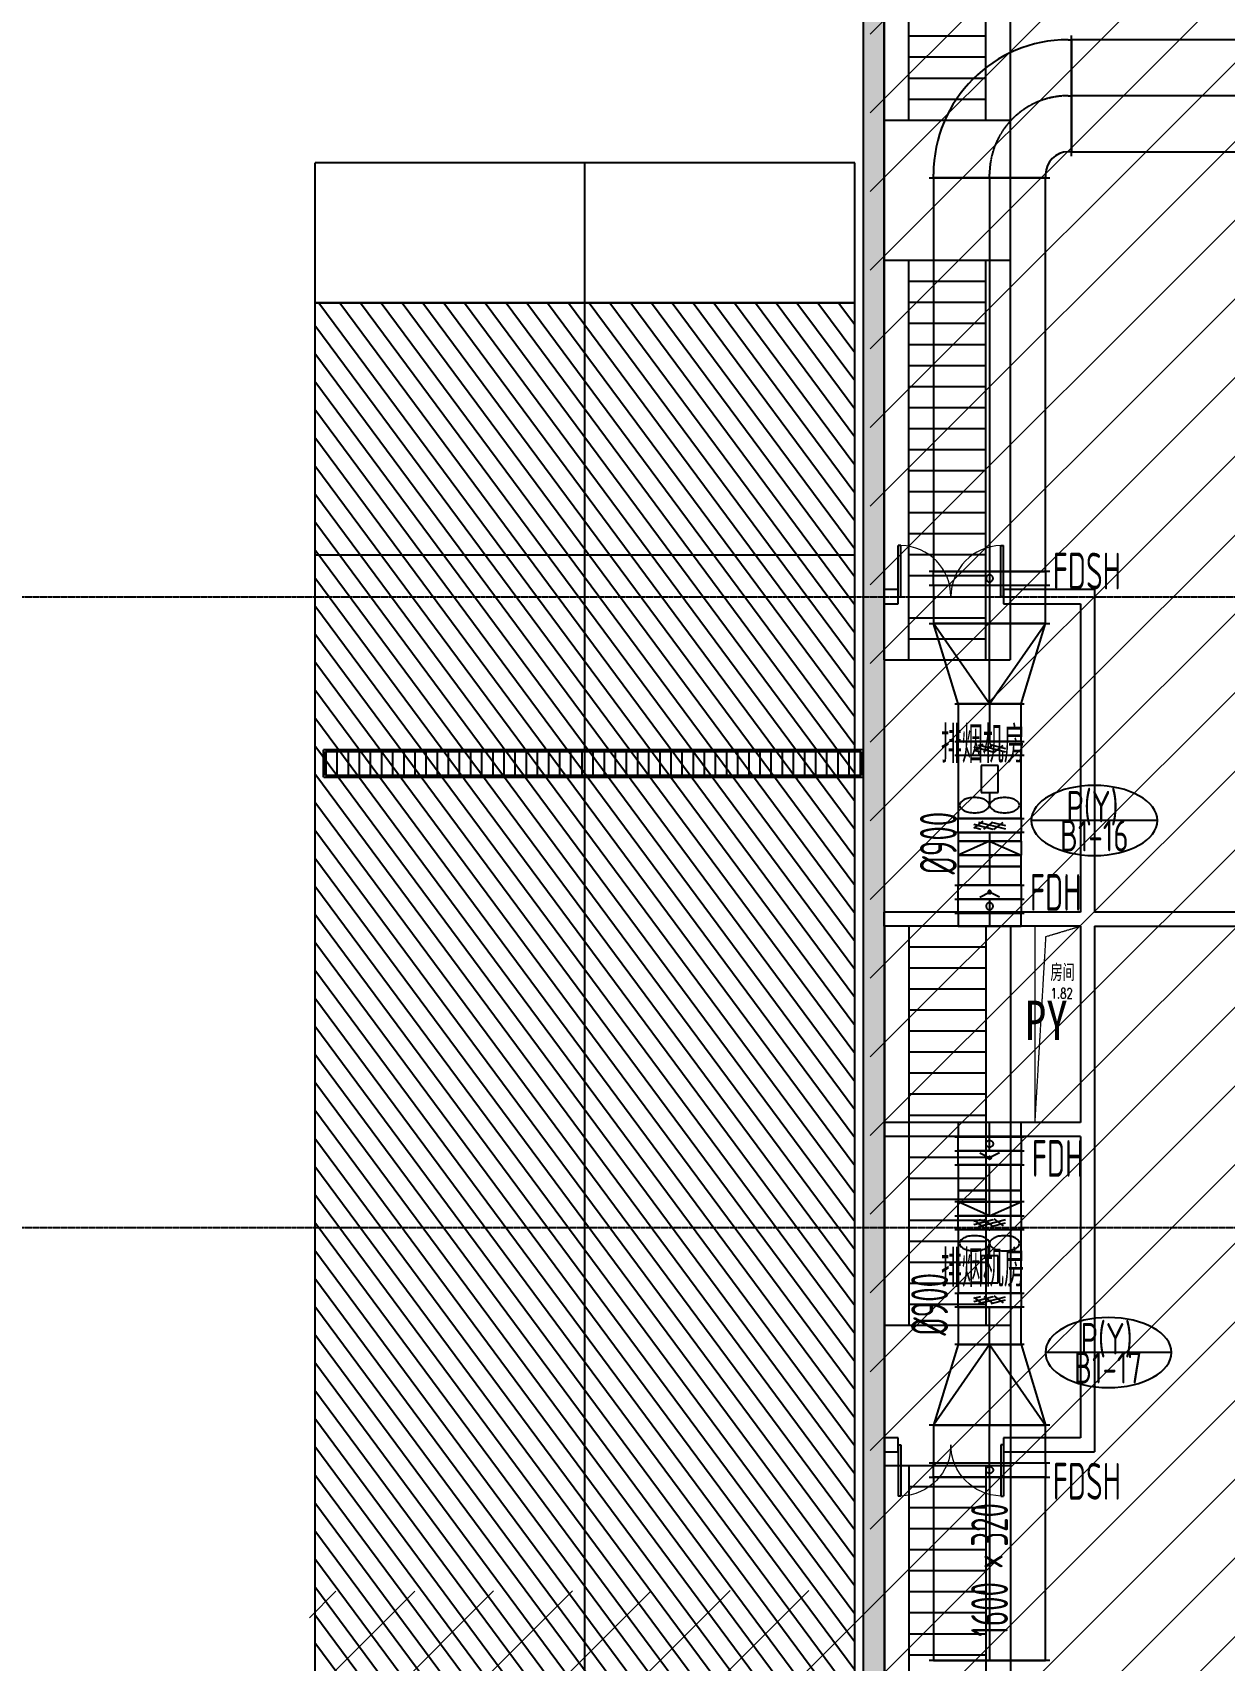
# Model space of a CAD drawing. Extents: x -20827274 to 1300756471, y -549375 to 3431892.
# Drawn here: x -107307 to -90307, y -334437 to -311212 of the extents above; entities that cross this region are included whole.
import ezdxf

# ---------------------------------------------------------------- set-up
doc = ezdxf.new("R2010")
doc.units = 0
doc.header["$LTSCALE"] = 10
for name, pattern in [('CENTER2', [1.125, 0.75, -0.125, 0.125, -0.125]), ('暖附图底图$0$DASH', [0.35, 0.25, -0.1]), ('暖附图底图$0$DOTE', [2.42, 2, -0.2, 0.02, -0.2])]:
    doc.linetypes.add(name, pattern=pattern)
for name, color, linetype in [('1-zs', 3, 'Continuous'), ('1-标注暖通', 4, 'Continuous'), ('DUCT-排烟中心线', 5, 'CENTER2'), ('DUCT-排烟标注', 3, 'Continuous'), ('DUCT-排烟法兰', 4, 'Continuous'), ('DUCT-排烟管', 2, 'Continuous'), ('DUCT-排烟管端线', 4, 'Continuous'), ('DUCT-排烟管设备', 7, 'Continuous'), ('DUCT-排烟阀门', 7, 'Continuous'), ('H-暖通设备', 181, 'Continuous'), ('暖附图底图$0$03小品', 8, 'Continuous'), ('暖附图底图$0$1-标注暖通', 8, 'Continuous'), ('暖附图底图$0$A-ROOM_NAME', 8, 'Continuous'), ('暖附图底图$0$A-WALL', 8, 'Continuous'), ('暖附图底图$0$DOOR_FIRE', 8, 'Continuous'), ('暖附图底图$0$DOTE', 8, 'Continuous'), ('暖附图底图$0$PUB_HATCH', 8, 'Continuous'), ('暖附图底图$0$SPACE', 8, 'Continuous'), ('暖附图底图$0$雨棚投影', 8, 'Continuous')]:
    doc.layers.add(name, color=color, linetype=linetype)
doc.layers.add('F-非人防区', color=105, linetype='Continuous', lineweight=15)
doc.layers.add('暖附图底图$0$HOLE', color=8, linetype='Continuous', lineweight=15)
doc.styles.add('8B2_02', font='tssdeng.shx', dxfattribs={"width": 0.6, "bigfont": 'TSSDCHN.shx'})
doc.styles.add('暖附图底图$0$8B2_01', font='simhei.ttf', dxfattribs={"width": 0.8})
doc.styles.add('暖附图底图$0$8B2_02', font='tssdeng.shx', dxfattribs={"width": 0.6, "bigfont": 'TSSDCHN.shx'})
doc.styles.add('暖附图底图$0$_TCH_SPACE', font='SIMPLEX', dxfattribs={"height": 5, "bigfont": 'GBCBIG'})

# ---------------------------------------------------------------- blocks, each defined once
blk = doc.blocks.new('$轴流风机$00000011')
for p, q in [((-500, 500, 0), (-500, -500, 0)), ((500, 500, 0), (-500, 500, 0)), ((500, -500, 0), (500, 500, 0)), ((-339, 135, 0), (-339, -135, 0)), ((88, 135, 0), (-339, 135, 0)), ((88, -135, 0), (88, 135, 0)), ((88, 0, 0), (288, 0, 0)), ((-339, -135, 0), (88, -135, 0)), ((-500, -500, 0), (500, -500, 0))]:
    blk.add_line(p, q)
for centre, radius, start, end in [((633, 238, 0), 465, 168.1126, 180), ((462, 274, 0), 291, 153.0603, 168.1126), ((355, 329, 0), 170, 129.1821, 153.0603), ((288, 410, 0), 64.8, 90, 129.1821), ((288, 410, 0), 64.8, 50.8179, 90), ((222, 329, 0), 170, 26.9397, 50.8179), ((115, 274, 0), 291, 11.8874, 26.9397), ((-56, 238, 0), 465, 0, 11.8874), ((633, 238, 0), 465, 180, 191.8874), ((462, 202, 0), 291, 191.8874, 206.9397), ((355, 148, 0), 170, 206.9397, 230.8179), ((288, 66, 0), 64.8, 230.8179, 270), ((288, 66, 0), 64.8, 270, 309.1821), ((222, 148, 0), 170, 309.1821, 333.0603), ((115, 202, 0), 291, 333.0603, 348.1126), ((-56, 238, 0), 465, 348.1126, 0), ((633, -238, 0), 465, 168.1126, 180), ((633, -238, 0), 465, 180, 191.8874), ((462, -202, 0), 291, 153.0603, 168.1126), ((355, -148, 0), 170, 129.1821, 153.0603), ((288, -66, 0), 64.8, 90, 129.1821), ((288, -66, 0), 64.8, 50.8179, 90), ((222, -148, 0), 170, 26.9397, 50.8179), ((115, -202, 0), 291, 11.8874, 26.9397), ((-56, -238, 0), 465, 0, 11.8874), ((-56, -238, 0), 465, 348.1126, 0), ((462, -274, 0), 291, 191.8874, 206.9397), ((355, -329, 0), 170, 206.9397, 230.8179), ((288, -410, 0), 64.8, 230.8179, 270), ((288, -410, 0), 64.8, 270, 309.1821), ((222, -329, 0), 170, 309.1821, 333.0603), ((115, -274, 0), 291, 333.0603, 348.1126)]:
    blk.add_arc(centre, radius, start, end)
for p in [(-500, 0, 0), (500, 0, 0)]:
    blk.add_point(p)
blk = doc.blocks.new('暖附图底图$0$坡道')
at = {"layer": '暖附图底图$0$雨棚投影', "linetype": '暖附图底图$0$DASH', "lineweight": -3, "ltscale": 2}
h = blk.add_hatch(dxfattribs=at)
h.set_pattern_fill('ANSI31', color=256, scale=150, angle=-188.4522)
h.set_pattern_definition([(216.54779, (-338929, -816830.86), (141.80179, -191.3002), [])])
h.paths.add_polyline_path([(-138268, -490122), (-160257, -490122), (-160257, -497822), (-138268, -497822)])
for p, q in [((-160258, -490122), (-160258, -497822)), ((-156658, -490122), (-156658, -497822)), ((-138499, -493972), (-162258, -493972))]:
    blk.add_line(p, q, dxfattribs=at)
for points in [[(-138268, -490122), (-162258, -490122), (-162258, -497822), (-138268, -497822)], [(-138268, -490122), (-160257, -490122), (-160257, -497822), (-138268, -497822)]]:
    blk.add_lwpolyline(points, close=True, dxfattribs=at)
blk = doc.blocks.new('暖附图底图$0$自行车坡道')
at = {"layer": '暖附图底图$0$雨棚投影', "linetype": '暖附图底图$0$DASH', "lineweight": -3, "ltscale": 2}
for p, q in [((-96295, -339871), (-72448, -339871)), ((-96295, -341671), (-96295, -339871)), ((-90595, -341671), (-90595, -339871)), ((-88595, -341671), (-88595, -339871)), ((-96295, -340221), (-90595, -340221)), ((-95995, -341321), (-95995, -340221)), ((-95695, -341321), (-95695, -340221)), ((-95395, -341321), (-95395, -340221)), ((-95095, -341321), (-95095, -340221)), ((-94795, -341321), (-94795, -340221)), ((-94495, -341321), (-94495, -340221)), ((-94195, -341321), (-94195, -340221)), ((-93895, -341321), (-93895, -340221)), ((-93595, -341321), (-93595, -340221)), ((-93295, -341321), (-93295, -340221)), ((-92995, -341321), (-92995, -340221)), ((-92695, -341321), (-92695, -340221)), ((-92395, -341321), (-92395, -340221)), ((-92095, -341321), (-92095, -340221)), ((-91795, -341321), (-91795, -340221)), ((-91495, -341321), (-91495, -340221)), ((-91195, -341321), (-91195, -340221)), ((-90895, -341321), (-90895, -340221)), ((-88595, -340221), (-82895, -340221)), ((-88295, -341321), (-88295, -340221)), ((-87995, -341321), (-87995, -340221)), ((-87695, -341321), (-87695, -340221)), ((-87395, -341321), (-87395, -340221)), ((-87095, -341321), (-87095, -340221)), ((-86795, -341321), (-86795, -340221)), ((-86495, -341321), (-86495, -340221)), ((-86195, -341321), (-86195, -340221)), ((-85895, -341321), (-85895, -340221)), ((-96295, -341321), (-90595, -341321)), ((-88595, -341321), (-82895, -341321)), ((-96295, -341671), (-70759, -341671))]:
    blk.add_line(p, q, dxfattribs=at)
blk = doc.blocks.new('暖附图底图$0$$DorLib2D$00000002')
for p, q in [((-0.5, 0), (-0.5, 0.4875)), ((-0.475, 0.4875), (-0.5, 0.4875)), ((-0.475, 0), (-0.475, 0.4875)), ((0.475, 0), (0.475, 0.4875)), ((0.475, 0.4875), (0.5, 0.4875)), ((0.5, 0), (0.5, 0.4875)), ((-0.5, 0), (-0.475, 0)), ((0.5, 0), (0.475, 0))]:
    blk.add_line(p, q)
at = {"lineweight": 13}
for centre, start, end in [((-0.4875, 0), 0, 88.53072), ((0.4875, 0), 91.46928, 180)]:
    blk.add_arc(centre, 0.4875, start, end, dxfattribs=at)
blk = doc.blocks.new('暖附图底图$0$AFSFCS')
at = {"layer": '暖附图底图$0$03小品', "linetype": '暖附图底图$0$DASH'}
h = blk.add_hatch(dxfattribs=at)
h.set_pattern_fill('ANSI31', color=8, scale=100, angle=585, style=0)
h.set_pattern_definition([(270, (-3188426.67, -1088587.32), (158.75, -1e-13), [])])
h.paths.add_polyline_path([(-95488.7, -321811.4), (-95488.7, -321471.4), (-103128.7, -321471.4), (-103128.7, -321811.4)])
at = {"layer": '暖附图底图$0$PUB_HATCH'}
for points in [[(-95158.6, -287560.4), (-95458.6, -287560.4), (-95458.6, -319260.4), (-95158.6, -319260.4)], [(-95158.6, -319260.4), (-95458.6, -319260.4), (-95458.6, -326860.4), (-95158.6, -326860.4)], [(-95158.6, -326860.4), (-95458.6, -326860.4), (-95458.6, -331360.4), (-95158.6, -331360.4)], [(-95458.6, -336960.4), (-95158.6, -336960.4), (-95158.6, -331360.4), (-95458.6, -331360.4)]]:
    blk.add_hatch(color=256, dxfattribs=at).paths.add_polyline_path(points)
at = {"layer": '暖附图底图$0$03小品', "color": 4, "linetype": '暖附图底图$0$DASH'}
blk.add_lwpolyline([(-101825.7, -321441.4), (-95458.7, -321441.4), (-95458.7, -321841.4), (-103158.7, -321841.4), (-103158.7, -321441.4), (-101825.7, -321441.4)], dxfattribs=at)
blk.add_lwpolyline([(-101825.7, -321471.4), (-95488.7, -321471.4), (-95488.7, -321811.4), (-103128.7, -321811.4), (-103128.7, -321471.4)], close=True, dxfattribs=at)
at = {"layer": '暖附图底图$0$A-WALL'}
for p, q in [((-95458.6, -287560.4), (-95458.6, -319260.4)), ((-95158.6, -287560.4), (-95158.6, -319260.4)), ((-95458.6, -319260.4), (-95458.6, -326860.4)), ((-94958.6, -319160.4), (-95158.6, -319160.4)), ((-95158.6, -319260.4), (-95158.6, -326860.4)), ((-94958.6, -319360.4), (-94958.6, -319160.4)), ((-92158.6, -319160.4), (-93458.6, -319160.4)), ((-93458.6, -319160.4), (-93458.6, -319360.4)), ((-92158.6, -319160.4), (-92158.6, -323760.4)), ((-95158.6, -319360.4), (-94958.6, -319360.4)), ((-93458.6, -319360.4), (-92358.6, -319360.4)), ((-92358.6, -319360.4), (-92358.6, -323760.4)), ((-92358.6, -323760.4), (-95158.6, -323760.4)), ((-95158.6, -323960.4), (-95158.6, -323760.4)), ((-86908.6, -323760.4), (-92158.6, -323760.4)), ((-92358.6, -323960.4), (-95158.6, -323960.4)), ((-92358.6, -323960.4), (-92358.6, -326760.4)), ((-92158.6, -323960.4), (-92158.6, -326860.4)), ((-92158.6, -323960.4), (-86908.6, -323960.4)), ((-92358.6, -326760.4), (-95158.6, -326760.4)), ((-95458.6, -326860.4), (-95458.6, -331360.4)), ((-95158.6, -326860.4), (-95158.6, -331360.4)), ((-92358.6, -326960.4), (-95158.6, -326960.4)), ((-92358.6, -326960.4), (-92358.6, -331260.4)), ((-92158.6, -326860.4), (-92158.6, -331460.4)), ((-95458.6, -331360.4), (-95458.6, -336960.4)), ((-94958.6, -331260.4), (-95158.6, -331260.4)), ((-95158.6, -331360.4), (-95158.6, -336960.4)), ((-94958.6, -331460.4), (-94958.6, -331260.4)), ((-92358.6, -331260.4), (-93458.6, -331260.4)), ((-93458.6, -331260.4), (-93458.6, -331460.4)), ((-95158.6, -331460.4), (-94958.6, -331460.4)), ((-93458.6, -331460.4), (-92158.6, -331460.4))]:
    blk.add_line(p, q, dxfattribs=at)
at = {"layer": '暖附图底图$0$DOTE', "color": 127, "linetype": '暖附图底图$0$DOTE', "ltscale": 1.5}
blk.add_line((-95158.6, -155629.3), (-95158.6, -385768.2), dxfattribs=at)
at = {"layer": '暖附图底图$0$DOTE', "color": 16, "linetype": '暖附图底图$0$DOTE', "ltscale": 1.5}
for p, q in [((-113117.3, -319260.4), (145070.3, -319260.4)), ((-113117.3, -328260.4), (10791.4, -328260.4))]:
    blk.add_line(p, q, dxfattribs=at)
at = {"layer": '暖附图底图$0$HOLE', "linetype": '暖附图底图$0$DASH'}
blk.add_lwpolyline([(-93008.6, -323960.4), (-92358.6, -323960.4), (-92358.6, -326760.4), (-93008.6, -326760.4)], close=True, dxfattribs=at)
blk.add_lwpolyline([(-93008.6, -326760.4), (-92852.6, -324109.2), (-92358.6, -323960.4)], dxfattribs=at)
at = {"xscale": -1}
for p, rotation in [((246512, -223865.5), 270), ((-435029.2, -420255.3), 90)]:
    blk.add_blockref('暖附图底图$0$自行车坡道', p, dxfattribs=dict(at, rotation=rotation))
at = {"rotation": 270}
blk.add_blockref('暖附图底图$0$坡道', (394541.8, -475328), dxfattribs=at)
at = {"layer": '暖附图底图$0$DOOR_FIRE', "xscale": -1500, "zscale": 200, "rotation": 180}
for p, yscale in [((-94208.6, -319260.4), -1500), ((-94208.6, -331360.4), 1500)]:
    blk.add_blockref('暖附图底图$0$$DorLib2D$00000002', p, dxfattribs=dict(at, yscale=yscale))
at = {"layer": '暖附图底图$0$A-ROOM_NAME', "style": '暖附图底图$0$8B2_02', "width": 0.6}
for p in [(-94352.3, -321632.7), (-94351.7, -329107.4)]:
    blk.add_text('排烟机房', height=525, dxfattribs=at).set_placement(p)
at = {"layer": '暖附图底图$0$A-ROOM_NAME', "color": 1, "style": '暖附图底图$0$8B2_01', "width": 0.8}
blk.add_text('PY', height=563.29, dxfattribs=at).set_placement((-93155.2, -325585.5))
at = {"layer": '暖附图底图$0$SPACE', "style": '暖附图底图$0$_TCH_SPACE'}
blk.add_text('房间', height=241.13, dxfattribs=at).set_placement((-92788.9, -324745.5))
at = {"layer": '暖附图底图$0$SPACE', "style": '暖附图底图$0$_TCH_SPACE', "width": 0.705882}
blk.add_text('1.82', height=148.75, dxfattribs=at).set_placement((-92786, -324994.9))
blk = doc.blocks.new('暖附图底图')
at = {"layer": '暖附图底图$0$1-标注暖通', "linetype": '暖附图底图$0$DASH'}
blk.add_blockref('暖附图底图$0$AFSFCS', (500000, 0), dxfattribs=at)

msp = doc.modelspace()

# ---------------------------------------------------------------- hatches: boundary and pattern name
at = {"layer": 'F-非人防区'}
h = msp.add_hatch(dxfattribs=at)
h.set_pattern_fill('ANSI31', color=8, scale=500)
h.set_pattern_definition([(45, (-67108.6, 126739.6), (-561.266, 561.266), [])])
edge = h.paths.add_edge_path()
edge.add_line((26041.4, -160910.4), (26041.4, -174910.4))
edge.add_line((26041.4, -174910.4), (44466.4, -174910.4))
edge.add_line((44466.4, -174910.4), (44466.4, -230535.4))
edge.add_line((44466.4, -230535.4), (29591.4, -230535.4))
edge.add_line((29591.4, -230535.4), (29591.4, -228585.4))
edge.add_line((29591.4, -228585.4), (32466.4, -228585.4))
edge.add_line((32466.4, -228585.4), (32466.4, -223185.4))
edge.add_line((32466.4, -223185.4), (6116.4, -223185.4))
edge.add_line((6116.4, -223185.4), (6116.4, -236210.4))
edge.add_line((6116.4, -236210.4), (5916.4, -236210.4))
edge.add_line((5916.4, -236210.4), (5921.1, -289912.2))
edge.add_line((5921.1, -289912.2), (35191.4, -289912.2))
edge.add_line((35191.4, -289912.2), (35191.4, -296310.4))
edge.add_line((35191.4, -296310.4), (35041.4, -296310.4))
edge.add_line((35041.4, -296310.4), (35041.4, -296910.4))
edge.add_line((35041.4, -296910.4), (35641.4, -296910.4))
edge.add_line((35641.4, -296910.4), (44736.4, -305099.6))
edge.add_line((44736.4, -305099.6), (22456.5, -329844))
edge.add_line((22456.5, -329844), (22456.5, -340006.4))
edge.add_line((22456.5, -340006.4), (-13248.1, -379660.4))
edge.add_line((-13248.1, -379660.4), (-90108.6, -379660.4))
edge.add_line((-90108.6, -379660.4), (-90108.6, -373660.4))
edge.add_line((-90108.6, -373660.4), (-91358.6, -373660.4))
edge.add_arc((-91358.6, -361660.4), 12000, 180, 270, ccw=False)
edge.add_line((-103358.6, -361660.4), (-103358.6, -333450.4))
edge.add_line((-103358.6, -333450.4), (-95358.6, -333436.6))
edge.add_line((-95358.6, -333436.6), (-95358.6, -160610.4))
edge.add_line((-95358.6, -160610.4), (-86333.4, -160610.4))
edge.add_line((-86333.4, -160610.4), (-86333.6, -149790))
edge.add_line((-86333.6, -149790), (-73433.4, -149790))
edge.add_line((-73433.4, -149790), (-73433.4, -160610.4))
edge.add_line((-73433.4, -160610.4), (26041.4, -160910.4))

# ---------------------------------------------------------------- linework, layer by layer
at = {"layer": 'DUCT-排烟中心线'}
for p, q in [((-92537.4, -312114.2), (-92487.4, -312114.2)), ((-84536.2, -312114.2), (-92487.2, -312114.2)), ((-93657.4, -313284.2), (-93657.4, -313234.2)), ((-93657.4, -313284.4), (-93657.4, -318900)), ((-93657.4, -319100.4), (-93657.4, -319641.1)), ((-93657.4, -320791.3), (-93657.4, -319641.3)), ((-93657.4, -320791.5), (-93657.4, -321324.9)), ((-93657.4, -321325.1), (-93657.4, -321325.3)), ((-93657.4, -322625.9), (-93657.4, -322625.7)), ((-93657.4, -322626.1), (-93657.4, -322747.7)), ((-93657.4, -322747.7), (-93657.4, -322947.7)), ((-93657.4, -322947.9), (-93657.4, -323111.8)), ((-93657.4, -323111.8), (-93657.4, -323375.5)), ((-93657.4, -323776.3), (-93657.4, -323960.4)), ((-93657.4, -326966.3), (-93657.4, -326760.4)), ((-93657.4, -327730.8), (-93657.4, -327366.9)), ((-93657.4, -327894.7), (-93657.4, -327730.8)), ((-93657.4, -328094.9), (-93657.4, -327894.9)), ((-93657.4, -328094.9), (-93657.4, -328095.1)), ((-93657.4, -329395.7), (-93657.4, -329395.5)), ((-93657.4, -329929.3), (-93657.4, -329395.9)), ((-93657.4, -329929.5), (-93657.4, -331079.5)), ((-93657.4, -331620.4), (-93657.4, -331079.7)), ((-93657.4, -331820.8), (-93657.4, -334437.3))]:
    msp.add_line(p, q, dxfattribs=at)
msp.add_arc((-92537.4, -313234.2), 1120, 90, 180, dxfattribs=at)
at = {"layer": 'DUCT-排烟法兰'}
for p, q in [((-92487.3, -312974.2), (-92487.3, -311254.2)), ((-94517.4, -313284.3), (-92797.4, -313284.3)), ((-92797.4, -318900.1), (-94517.4, -318900.1)), ((-92797.4, -319100.3), (-94517.4, -319100.3)), ((-94517.4, -319641.2), (-92797.4, -319641.2)), ((-94152.4, -320791.4), (-93162.4, -320791.4)), ((-94152.4, -321325), (-93162.4, -321325)), ((-93162.4, -321525.4), (-94152.4, -321525.4)), ((-94152.4, -322425.6), (-93162.4, -322425.6)), ((-93162.4, -322626), (-94152.4, -322626)), ((-94152.4, -323375.6), (-93162.4, -323375.6)), ((-94152.4, -323575.8), (-93162.4, -323575.8)), ((-94152.4, -323576), (-93162.4, -323576)), ((-94152.4, -323776.2), (-93162.4, -323776.2)), ((-94152.4, -326966.4), (-93162.4, -326966.4)), ((-94152.4, -327166.6), (-93162.4, -327166.6)), ((-94152.4, -327366.8), (-93162.4, -327366.8)), ((-93162.4, -327894.8), (-94152.4, -327894.8)), ((-94152.4, -328094.8), (-93162.4, -328094.8)), ((-93162.4, -328295.2), (-94152.4, -328295.2)), ((-94152.4, -329195.4), (-93162.4, -329195.4)), ((-93162.4, -329395.8), (-94152.4, -329395.8)), ((-93162.4, -329929.4), (-94152.4, -329929.4)), ((-92797.4, -331079.6), (-94517.4, -331079.6)), ((-94517.4, -331620.5), (-92797.4, -331620.5)), ((-94517.4, -331820.7), (-92797.4, -331820.7)), ((-92797.4, -334437.4), (-94517.4, -334437.4))]:
    msp.add_line(p, q, dxfattribs=at)
at = {"layer": 'DUCT-排烟法兰', "color": 18, "true_color": 0x000000}
for p in [(-92487.4, -312114.2, 2000), (-92487.2, -312114.2, 2000), (-93657.4, -313284.2, 2000), (-93657.4, -313284.4, 2000), (-93657.4, -318900, 2000), (-93657.4, -318900.2, 2000), (-93657.4, -319100.2, 2000), (-93657.4, -319100.4, 2000), (-93657.4, -319641.1, 2000), (-93657.4, -319641.3, 2000), (-93657.4, -320791.3, 2000), (-93657.4, -320791.5, 2000), (-93657.4, -321324.9, 2000), (-93657.4, -321325.1, 2000), (-93657.4, -321525.3, 2000), (-93657.4, -321525.5, 2000), (-93657.4, -322425.5, 2000), (-93657.4, -322425.7, 2000), (-93657.4, -322625.9, 2000), (-93657.4, -322626.1, 2000), (-93657.4, -323375.5, 2000), (-93657.4, -323375.7, 2000), (-93657.4, -323575.7, 2000), (-93657.4, -323575.9, 2000), (-93657.4, -323575.9, 2000), (-93657.4, -323576.1, 2000), (-93657.4, -323776.1, 2000), (-93657.4, -323776.3, 2000), (-93657.4, -326966.3, 2000), (-93657.4, -326966.5, 2000), (-93657.4, -327166.5, 2000), (-93657.4, -327166.7, 2000), (-93657.4, -327366.7, 2000), (-93657.4, -327366.9, 2000), (-93657.4, -327894.7, 2000), (-93657.4, -327894.9, 2000), (-93657.4, -328094.7, 2000), (-93657.4, -328094.9, 2000), (-93657.4, -328295.1, 2000), (-93657.4, -328295.3, 2000), (-93657.4, -329195.3, 2000), (-93657.4, -329195.5, 2000), (-93657.4, -329395.7, 2000), (-93657.4, -329395.9, 2000), (-93657.4, -329929.3, 2000), (-93657.4, -329929.5, 2000), (-93657.4, -331079.5, 2000), (-93657.4, -331079.7, 2000), (-93657.4, -331620.4, 2000), (-93657.4, -331620.6, 2000), (-93657.4, -331820.6, 2000), (-93657.4, -331820.8, 2000), (-93657.4, -334437.3, 2000)]:
    msp.add_point(p, dxfattribs=at)
at = {"layer": 'DUCT-排烟管'}
for p, q in [((-92537.4, -311314.2), (-92487.4, -311314.2)), ((-84536.2, -311314.2), (-92487.2, -311314.2)), ((-92487.2, -311314.2), (-92487.2, -312914.2)), ((-92487.4, -312914.2), (-92537.4, -312914.2)), ((-92487.2, -312914.2), (-84536.2, -312914.2)), ((-94457.4, -313284.2), (-94457.4, -313234.2)), ((-94457.4, -313284.4), (-94457.4, -318900)), ((-92857.4, -313284.4), (-94457.4, -313284.4)), ((-92857.4, -313234.2), (-92857.4, -313284.2)), ((-92857.4, -318900), (-92857.4, -313284.4)), ((-94457.4, -318900), (-92857.4, -318900)), ((-94457.4, -319100.2), (-94457.4, -318900.2)), ((-94457.4, -319100.4), (-94457.4, -319641.1)), ((-92857.4, -319100.4), (-94457.4, -319100.4)), ((-92857.4, -318900.2), (-92857.4, -319100.2)), ((-92857.4, -319641.1), (-92857.4, -319100.4)), ((-94457.4, -319641.1), (-92857.4, -319641.1)), ((-94107.4, -320791.3), (-94457.4, -319641.3)), ((-93657.4, -320791.3), (-94457.4, -319641.3)), ((-93657.4, -320791.3), (-92857.4, -319641.3)), ((-93207.4, -320791.3), (-92857.4, -319641.3)), ((-94107.4, -320791.5), (-94107.4, -321324.9)), ((-93207.4, -320791.5), (-94107.4, -320791.5)), ((-93207.4, -321324.9), (-93207.4, -320791.5)), ((-94107.4, -321324.9), (-93207.4, -321324.9)), ((-94107.4, -321325.1), (-94107.4, -321325.3)), ((-94107.4, -321525.3), (-94107.4, -321325.3)), ((-93207.4, -321325.1), (-93207.4, -321325.3)), ((-93207.4, -321325.3), (-93207.4, -321525.3)), ((-94107.4, -322625.7), (-94107.4, -322425.7)), ((-93207.4, -322425.7), (-93207.4, -322625.7)), ((-94107.4, -322625.9), (-94107.4, -322625.7)), ((-94107.4, -322626.1), (-94107.4, -322747.7)), ((-93207.4, -322626.1), (-94107.4, -322626.1)), ((-94107.4, -322747.7), (-93207.4, -322747.7)), ((-94107.4, -322747.7), (-94107.4, -322947.7)), ((-93657.4, -322747.7), (-94107.4, -322947.7)), ((-93657.4, -322747.7), (-93207.4, -322947.7)), ((-93207.4, -322625.9), (-93207.4, -322625.7)), ((-93207.4, -322747.7), (-93207.4, -322626.1)), ((-93207.4, -322747.7), (-93207.4, -322947.7)), ((-94107.4, -322947.9), (-94107.4, -323111.8)), ((-93207.4, -322947.9), (-94107.4, -322947.9)), ((-93207.4, -323111.8), (-93207.4, -322947.9)), ((-94107.4, -323111.8), (-94107.4, -323375.5)), ((-93207.4, -323111.8), (-94107.4, -323111.8)), ((-94107.4, -323111.8), (-93207.4, -323111.8)), ((-93207.4, -323375.5), (-93207.4, -323111.8)), ((-94107.4, -323375.5), (-93207.4, -323375.5)), ((-94107.4, -323575.7), (-94107.4, -323375.7)), ((-93207.4, -323375.7), (-93207.4, -323575.7)), ((-94107.4, -323776.1), (-94107.4, -323576.1)), ((-93207.4, -323576.1), (-93207.4, -323776.1)), ((-94107.4, -323776.3), (-94107.4, -323960.4)), ((-93207.4, -323776.3), (-94107.4, -323776.3)), ((-94107.4, -323960.4), (-93207.4, -323960.4)), ((-93207.4, -323960.4), (-93207.4, -323776.3)), ((-93207.4, -326760.4), (-94107.4, -326760.4)), ((-94107.4, -326760.4), (-94107.4, -326966.3)), ((-93207.4, -326966.3), (-93207.4, -326760.4)), ((-94107.4, -326966.3), (-93207.4, -326966.3)), ((-94107.4, -327166.5), (-94107.4, -326966.5)), ((-93207.4, -326966.5), (-93207.4, -327166.5)), ((-94107.4, -327366.7), (-94107.4, -327166.7)), ((-93207.4, -327166.7), (-93207.4, -327366.7)), ((-93207.4, -327366.9), (-94107.4, -327366.9)), ((-94107.4, -327366.9), (-94107.4, -327730.8)), ((-93207.4, -327730.8), (-93207.4, -327366.9)), ((-94107.4, -327730.8), (-93207.4, -327730.8)), ((-93207.4, -327730.8), (-94107.4, -327730.8)), ((-94107.4, -327730.8), (-94107.4, -327894.7)), ((-94107.4, -327894.7), (-93207.4, -327894.7)), ((-94107.4, -328094.9), (-94107.4, -327894.9)), ((-93657.4, -328094.9), (-94107.4, -327894.9)), ((-93657.4, -328094.9), (-93207.4, -327894.9)), ((-93207.4, -327894.7), (-93207.4, -327730.8)), ((-93207.4, -328094.9), (-93207.4, -327894.9)), ((-94107.4, -328094.9), (-94107.4, -328095.1)), ((-94107.4, -328295.1), (-94107.4, -328095.1)), ((-93207.4, -328094.9), (-93207.4, -328095.1)), ((-93207.4, -328095.1), (-93207.4, -328295.1)), ((-94107.4, -329395.5), (-94107.4, -329195.5)), ((-93207.4, -329195.5), (-93207.4, -329395.5)), ((-94107.4, -329395.7), (-94107.4, -329395.5)), ((-93207.4, -329395.9), (-94107.4, -329395.9)), ((-94107.4, -329395.9), (-94107.4, -329929.3)), ((-93207.4, -329395.7), (-93207.4, -329395.5)), ((-93207.4, -329929.3), (-93207.4, -329395.9)), ((-94107.4, -329929.5), (-94457.4, -331079.5)), ((-93657.4, -329929.5), (-94457.4, -331079.5)), ((-94107.4, -329929.3), (-93207.4, -329929.3)), ((-93657.4, -329929.5), (-92857.4, -331079.5)), ((-93207.4, -329929.5), (-92857.4, -331079.5)), ((-92857.4, -331079.7), (-94457.4, -331079.7)), ((-94457.4, -331079.7), (-94457.4, -331620.4)), ((-92857.4, -331620.4), (-92857.4, -331079.7)), ((-94457.4, -331620.4), (-92857.4, -331620.4)), ((-94457.4, -331820.6), (-94457.4, -331620.6)), ((-92857.4, -331620.6), (-92857.4, -331820.6)), ((-94457.4, -331820.8), (-94457.4, -334437.3)), ((-92857.4, -331820.8), (-94457.4, -331820.8)), ((-92857.4, -334437.3), (-92857.4, -331820.8)), ((-94457.4, -334437.3), (-92857.4, -334437.3))]:
    msp.add_line(p, q, dxfattribs=at)
for radius in [1920, 320]:
    msp.add_arc((-92537.4, -313234.2), radius, 90, 180, dxfattribs=at)
at = {"layer": 'DUCT-排烟管', "color": 18, "true_color": 0x000000}
for p in [(-92487.4, -312114.2, 2000), (-93657.4, -313284.2, 2000), (-93657.4, -319641.3, 2000), (-93657.4, -320791.3, 2000), (-93657.4, -321325.1, 2000), (-93657.4, -321325.3, 2000), (-93657.4, -322625.7, 2000), (-93657.4, -322625.9, 2000), (-93657.4, -322747.7, 2000), (-93657.4, -322947.7, 2000), (-93657.4, -327894.9, 2000), (-93657.4, -328094.9, 2000), (-93657.4, -328094.9, 2000), (-93657.4, -328095.1, 2000), (-93657.4, -329395.5, 2000), (-93657.4, -329395.7, 2000), (-93657.4, -329929.5, 2000), (-93657.4, -331079.5, 2000)]:
    msp.add_point(p, dxfattribs=at)
at = {"layer": 'DUCT-排烟管端线'}
for p, q in [((-92487.4, -311314.2), (-92487.4, -312914.2)), ((-94457.4, -313284.2), (-92857.4, -313284.2)), ((-92857.4, -318900.2), (-94457.4, -318900.2)), ((-92857.4, -319100.2), (-94457.4, -319100.2)), ((-92857.4, -319641.3), (-94457.4, -319641.3)), ((-94107.4, -320791.3), (-93207.4, -320791.3)), ((-93207.4, -321325.1), (-94107.4, -321325.1)), ((-94107.4, -321325.3), (-93207.4, -321325.3)), ((-93207.4, -321325.3), (-94107.4, -321325.3)), ((-93207.4, -321525.3), (-94107.4, -321525.3)), ((-93207.4, -322425.7), (-94107.4, -322425.7)), ((-93207.4, -322625.7), (-94107.4, -322625.7)), ((-93207.4, -322625.7), (-94107.4, -322625.7)), ((-94107.4, -322625.9), (-93207.4, -322625.9)), ((-93207.4, -322747.7), (-94107.4, -322747.7)), ((-94107.4, -322947.7), (-93207.4, -322947.7)), ((-93207.4, -323375.7), (-94107.4, -323375.7)), ((-93207.4, -323575.7), (-94107.4, -323575.7)), ((-93207.4, -323576.1), (-94107.4, -323576.1)), ((-93207.4, -323776.1), (-94107.4, -323776.1)), ((-93207.4, -326966.5), (-94107.4, -326966.5)), ((-93207.4, -327166.5), (-94107.4, -327166.5)), ((-93207.4, -327166.7), (-94107.4, -327166.7)), ((-93207.4, -327366.7), (-94107.4, -327366.7)), ((-93207.4, -327894.9), (-94107.4, -327894.9)), ((-93207.4, -328094.9), (-94107.4, -328094.9)), ((-94107.4, -328094.9), (-93207.4, -328094.9)), ((-93207.4, -328095.1), (-94107.4, -328095.1)), ((-94107.4, -328095.1), (-93207.4, -328095.1)), ((-93207.4, -328295.1), (-94107.4, -328295.1)), ((-93207.4, -329195.5), (-94107.4, -329195.5)), ((-93207.4, -329395.5), (-94107.4, -329395.5)), ((-93207.4, -329395.5), (-94107.4, -329395.5)), ((-94107.4, -329395.7), (-93207.4, -329395.7)), ((-93207.4, -329929.5), (-94107.4, -329929.5)), ((-94457.4, -331079.5), (-92857.4, -331079.5)), ((-92857.4, -331620.6), (-94457.4, -331620.6)), ((-92857.4, -331820.6), (-94457.4, -331820.6))]:
    msp.add_line(p, q, dxfattribs=at)
at = {"layer": 'DUCT-排烟阀门'}
for p, q in [((-93706.5, -318990.9), (-93707.3, -318997.1)), ((-93707.3, -318997.1), (-93707.3, -319003.4)), ((-93707.3, -319003.4), (-93706.5, -319009.6)), ((-93704.9, -318984.8), (-93706.5, -318990.9)), ((-93706.5, -319009.6), (-93704.9, -319015.7)), ((-93702.6, -318978.9), (-93704.9, -318984.8)), ((-93704.9, -319015.7), (-93702.6, -319021.5)), ((-93699.6, -318973.4), (-93702.6, -318978.9)), ((-93702.6, -319021.5), (-93699.6, -319027)), ((-93695.9, -318968.4), (-93699.6, -318973.4)), ((-93699.6, -319027), (-93695.9, -319032.1)), ((-93691.6, -318963.8), (-93695.9, -318968.4)), ((-93695.9, -319032.1), (-93691.6, -319036.7)), ((-93686.7, -318959.8), (-93691.6, -318963.8)), ((-93691.6, -319036.7), (-93686.7, -319040.7)), ((-93681.4, -318956.4), (-93686.7, -318959.8)), ((-93686.7, -319040.7), (-93681.4, -319044)), ((-93675.8, -318953.7), (-93681.4, -318956.4)), ((-93681.4, -319044), (-93675.8, -319046.7)), ((-93669.8, -318951.8), (-93675.8, -318953.7)), ((-93675.8, -319046.7), (-93669.8, -319048.7)), ((-93663.6, -318950.6), (-93669.8, -318951.8)), ((-93669.8, -319048.7), (-93663.6, -319049.8)), ((-93657.4, -318950.2), (-93663.6, -318950.6)), ((-93663.6, -319049.8), (-93657.4, -319050.2)), ((-93657.4, -318912.7), (-93657.4, -319087.7)), ((-93651.1, -318950.6), (-93657.4, -318950.2)), ((-93657.4, -319050.2), (-93651.1, -319049.8)), ((-93644.9, -318951.8), (-93651.1, -318950.6)), ((-93651.1, -319049.8), (-93644.9, -319048.7)), ((-93638.9, -318953.7), (-93644.9, -318951.8)), ((-93644.9, -319048.7), (-93638.9, -319046.7)), ((-93633.3, -318956.4), (-93638.9, -318953.7)), ((-93638.9, -319046.7), (-93633.3, -319044)), ((-93628, -318959.8), (-93633.3, -318956.4)), ((-93633.3, -319044), (-93628, -319040.7)), ((-93623.1, -318963.8), (-93628, -318959.8)), ((-93628, -319040.7), (-93623.1, -319036.7)), ((-93618.8, -318968.4), (-93623.1, -318963.8)), ((-93623.1, -319036.7), (-93618.8, -319032.1)), ((-93615.1, -318973.4), (-93618.8, -318968.4)), ((-93618.8, -319032.1), (-93615.1, -319027)), ((-93612.1, -318978.9), (-93615.1, -318973.4)), ((-93615.1, -319027), (-93612.1, -319021.5)), ((-93609.8, -318984.8), (-93612.1, -318978.9)), ((-93612.1, -319021.5), (-93609.8, -319015.7)), ((-93608.2, -318990.9), (-93609.8, -318984.8)), ((-93609.8, -319015.7), (-93608.2, -319009.6)), ((-93607.4, -318997.1), (-93608.2, -318990.9)), ((-93608.2, -319009.6), (-93607.4, -319003.4)), ((-93607.4, -319003.4), (-93607.4, -318997.1)), ((-93882.4, -321404), (-93604.2, -321475.3)), ((-93878.8, -321463.7), (-93748.9, -321363.7)), ((-93813.9, -321375.3), (-93432.4, -321473.2)), ((-93740.9, -321475.3), (-93611, -321375.3)), ((-93633.9, -321375.3), (-93432.4, -321427)), ((-93595.3, -321483.5), (-93465.4, -321383.5)), ((-93882.4, -321450.1), (-93784.2, -321475.3)), ((-93882.4, -322504.4), (-93604.2, -322575.7)), ((-93882.4, -322550.5), (-93784.2, -322575.7)), ((-93878.8, -322564.1), (-93748.9, -322464.1)), ((-93813.9, -322475.7), (-93432.4, -322573.6)), ((-93740.9, -322575.7), (-93611, -322475.7)), ((-93633.9, -322475.7), (-93432.4, -322527.4)), ((-93595.3, -322583.9), (-93465.4, -322483.9)), ((-93797.4, -323545.7), (-93657.4, -323475.7)), ((-93678.7, -323469.7), (-93679.4, -323473.7)), ((-93679.4, -323473.7), (-93679.4, -323477.8)), ((-93679.4, -323477.8), (-93678.7, -323481.8)), ((-93677.2, -323465.9), (-93678.7, -323469.7)), ((-93678.7, -323481.8), (-93677.2, -323485.6)), ((-93675, -323462.4), (-93677.2, -323465.9)), ((-93677.2, -323485.6), (-93675, -323489.1)), ((-93672.3, -323459.4), (-93675, -323462.4)), ((-93675, -323489.1), (-93672.3, -323492.1)), ((-93669, -323456.9), (-93672.3, -323459.4)), ((-93672.2, -323473.6), (-93672.3, -323476.5)), ((-93672.3, -323476.5), (-93671.9, -323479.3)), ((-93672.3, -323492.1), (-93669, -323494.6)), ((-93671.5, -323470.8), (-93672.2, -323473.6)), ((-93671.9, -323479.3), (-93671, -323482)), ((-93670.3, -323468.2), (-93671.5, -323470.8)), ((-93671, -323482), (-93669.6, -323484.4)), ((-93668.7, -323465.9), (-93670.3, -323468.2)), ((-93669.6, -323484.4), (-93667.7, -323486.6)), ((-93665.4, -323455.1), (-93669, -323456.9)), ((-93669, -323494.6), (-93665.4, -323496.4)), ((-93666.6, -323463.9), (-93668.7, -323465.9)), ((-93667.9, -323473.6), (-93668.1, -323475.7)), ((-93668.1, -323475.7), (-93667.9, -323477.8)), ((-93667.3, -323471.6), (-93667.9, -323473.6)), ((-93667.9, -323477.8), (-93667.3, -323479.8)), ((-93667.7, -323486.6), (-93665.5, -323488.4)), ((-93666.3, -323469.8), (-93667.3, -323471.6)), ((-93667.3, -323479.8), (-93666.3, -323481.7)), ((-93664.2, -323462.4), (-93666.6, -323463.9)), ((-93664.9, -323468.1), (-93666.3, -323469.8)), ((-93666.3, -323481.7), (-93664.9, -323483.3)), ((-93665.5, -323488.4), (-93662.9, -323489.7)), ((-93661.4, -323454), (-93665.4, -323455.1)), ((-93665.4, -323496.4), (-93661.4, -323497.5)), ((-93663.3, -323466.8), (-93664.9, -323468.1)), ((-93664.9, -323483.3), (-93663.3, -323484.7)), ((-93661.6, -323461.3), (-93664.2, -323462.4)), ((-93661.5, -323465.8), (-93663.3, -323466.8)), ((-93663.3, -323484.7), (-93661.5, -323485.7)), ((-93662.9, -323489.7), (-93660.2, -323490.5)), ((-93658.8, -323460.8), (-93661.6, -323461.3)), ((-93659.4, -323465.2), (-93661.5, -323465.8)), ((-93661.5, -323485.7), (-93659.4, -323486.3)), ((-93657.4, -323453.6), (-93661.4, -323454)), ((-93661.4, -323497.5), (-93657.4, -323497.9)), ((-93660.2, -323490.5), (-93657.4, -323490.7)), ((-93657.4, -323465), (-93659.4, -323465.2)), ((-93659.4, -323486.3), (-93657.4, -323486.5)), ((-93655.9, -323460.8), (-93658.8, -323460.8)), ((-93653.3, -323454), (-93657.4, -323453.6)), ((-93655.3, -323465.2), (-93657.4, -323465)), ((-93517.4, -323545.7), (-93657.4, -323475.7)), ((-93657.4, -323486.5), (-93655.3, -323486.3)), ((-93657.4, -323490.7), (-93654.5, -323490.5)), ((-93657.4, -323497.9), (-93653.3, -323497.5)), ((-93653.1, -323461.3), (-93655.9, -323460.8)), ((-93653.2, -323465.8), (-93655.3, -323465.2)), ((-93655.3, -323486.3), (-93653.2, -323485.7)), ((-93654.5, -323490.5), (-93651.8, -323489.7)), ((-93649.3, -323455.1), (-93653.3, -323454)), ((-93653.3, -323497.5), (-93649.3, -323496.4)), ((-93651.4, -323466.8), (-93653.2, -323465.8)), ((-93653.2, -323485.7), (-93651.4, -323484.7)), ((-93650.5, -323462.4), (-93653.1, -323461.3)), ((-93651.8, -323489.7), (-93649.2, -323488.4)), ((-93649.8, -323468.1), (-93651.4, -323466.8)), ((-93651.4, -323484.7), (-93649.8, -323483.3)), ((-93648.1, -323463.9), (-93650.5, -323462.4)), ((-93648.4, -323469.8), (-93649.8, -323468.1)), ((-93649.8, -323483.3), (-93648.4, -323481.7)), ((-93645.7, -323456.9), (-93649.3, -323455.1)), ((-93649.3, -323496.4), (-93645.7, -323494.6)), ((-93649.2, -323488.4), (-93647, -323486.6)), ((-93647.4, -323471.6), (-93648.4, -323469.8)), ((-93648.4, -323481.7), (-93647.4, -323479.8)), ((-93646, -323465.9), (-93648.1, -323463.9)), ((-93646.8, -323473.6), (-93647.4, -323471.6)), ((-93647.4, -323479.8), (-93646.8, -323477.8)), ((-93647, -323486.6), (-93645.1, -323484.4)), ((-93646.6, -323475.7), (-93646.8, -323473.6)), ((-93646.8, -323477.8), (-93646.6, -323475.7)), ((-93644.4, -323468.2), (-93646, -323465.9)), ((-93642.4, -323459.4), (-93645.7, -323456.9)), ((-93645.7, -323494.6), (-93642.4, -323492.1)), ((-93645.1, -323484.4), (-93643.7, -323482)), ((-93643.2, -323470.8), (-93644.4, -323468.2)), ((-93643.7, -323482), (-93642.8, -323479.3)), ((-93642.5, -323473.6), (-93643.2, -323470.8)), ((-93642.8, -323479.3), (-93642.4, -323476.5)), ((-93642.4, -323476.5), (-93642.5, -323473.6)), ((-93639.7, -323462.4), (-93642.4, -323459.4)), ((-93642.4, -323492.1), (-93639.7, -323489.1)), ((-93637.5, -323465.9), (-93639.7, -323462.4)), ((-93639.7, -323489.1), (-93637.5, -323485.6)), ((-93636, -323469.7), (-93637.5, -323465.9)), ((-93637.5, -323485.6), (-93636, -323481.8)), ((-93635.3, -323473.7), (-93636, -323469.7)), ((-93636, -323481.8), (-93635.3, -323477.8)), ((-93635.3, -323477.8), (-93635.3, -323473.7)), ((-93706.5, -323666.8), (-93707.3, -323673)), ((-93707.3, -323673), (-93707.3, -323679.3)), ((-93707.3, -323679.3), (-93706.5, -323685.5)), ((-93704.9, -323660.7), (-93706.5, -323666.8)), ((-93706.5, -323685.5), (-93704.9, -323691.6)), ((-93702.6, -323654.8), (-93704.9, -323660.7)), ((-93704.9, -323691.6), (-93702.6, -323697.4)), ((-93699.6, -323649.3), (-93702.6, -323654.8)), ((-93702.6, -323697.4), (-93699.6, -323702.9)), ((-93695.9, -323644.3), (-93699.6, -323649.3)), ((-93699.6, -323702.9), (-93695.9, -323708)), ((-93691.6, -323639.7), (-93695.9, -323644.3)), ((-93695.9, -323708), (-93691.6, -323712.6)), ((-93686.7, -323635.7), (-93691.6, -323639.7)), ((-93691.6, -323712.6), (-93686.7, -323716.6)), ((-93681.4, -323632.3), (-93686.7, -323635.7)), ((-93686.7, -323716.6), (-93681.4, -323720)), ((-93675.8, -323629.6), (-93681.4, -323632.3)), ((-93681.4, -323720), (-93675.8, -323722.6)), ((-93669.8, -323627.7), (-93675.8, -323629.6)), ((-93675.8, -323722.6), (-93669.8, -323724.6)), ((-93663.6, -323626.5), (-93669.8, -323627.7)), ((-93669.8, -323724.6), (-93663.6, -323725.7)), ((-93657.4, -323626.1), (-93663.6, -323626.5)), ((-93663.6, -323725.7), (-93657.4, -323726.1)), ((-93657.4, -323588.6), (-93657.4, -323763.6)), ((-93651.1, -323626.5), (-93657.4, -323626.1)), ((-93657.4, -323726.1), (-93651.1, -323725.7)), ((-93644.9, -323627.7), (-93651.1, -323626.5)), ((-93651.1, -323725.7), (-93644.9, -323724.6)), ((-93638.9, -323629.6), (-93644.9, -323627.7)), ((-93644.9, -323724.6), (-93638.9, -323722.6)), ((-93633.3, -323632.3), (-93638.9, -323629.6)), ((-93638.9, -323722.6), (-93633.3, -323720)), ((-93628, -323635.7), (-93633.3, -323632.3)), ((-93633.3, -323720), (-93628, -323716.6)), ((-93623.1, -323639.7), (-93628, -323635.7)), ((-93628, -323716.6), (-93623.1, -323712.6)), ((-93618.8, -323644.3), (-93623.1, -323639.7)), ((-93623.1, -323712.6), (-93618.8, -323708)), ((-93615.1, -323649.3), (-93618.8, -323644.3)), ((-93618.8, -323708), (-93615.1, -323702.9)), ((-93612.1, -323654.8), (-93615.1, -323649.3)), ((-93615.1, -323702.9), (-93612.1, -323697.4)), ((-93609.8, -323660.7), (-93612.1, -323654.8)), ((-93612.1, -323697.4), (-93609.8, -323691.6)), ((-93608.2, -323666.8), (-93609.8, -323660.7)), ((-93609.8, -323691.6), (-93608.2, -323685.5)), ((-93607.4, -323673), (-93608.2, -323666.8)), ((-93608.2, -323685.5), (-93607.4, -323679.3)), ((-93607.4, -323679.3), (-93607.4, -323673)), ((-93657.4, -327154), (-93657.4, -326979)), ((-93797.4, -327196.7), (-93657.4, -327266.7)), ((-93707.3, -327063.3), (-93706.5, -327057.1)), ((-93707.3, -327069.6), (-93707.3, -327063.3)), ((-93706.5, -327075.8), (-93707.3, -327069.6)), ((-93706.5, -327057.1), (-93704.9, -327051)), ((-93704.9, -327081.9), (-93706.5, -327075.8)), ((-93704.9, -327051), (-93702.6, -327045.2)), ((-93702.6, -327087.8), (-93704.9, -327081.9)), ((-93702.6, -327045.2), (-93699.6, -327039.7)), ((-93699.6, -327093.3), (-93702.6, -327087.8)), ((-93699.6, -327039.7), (-93695.9, -327034.6)), ((-93695.9, -327098.3), (-93699.6, -327093.3)), ((-93695.9, -327034.6), (-93691.6, -327030)), ((-93691.6, -327102.9), (-93695.9, -327098.3)), ((-93691.6, -327030), (-93686.7, -327026)), ((-93686.7, -327106.9), (-93691.6, -327102.9)), ((-93686.7, -327026), (-93681.4, -327022.7)), ((-93681.4, -327110.3), (-93686.7, -327106.9)), ((-93681.4, -327022.7), (-93675.8, -327020)), ((-93675.8, -327113), (-93681.4, -327110.3)), ((-93675.8, -327020), (-93669.8, -327018)), ((-93669.8, -327114.9), (-93675.8, -327113)), ((-93669.8, -327018), (-93663.6, -327016.9)), ((-93663.6, -327116.1), (-93669.8, -327114.9)), ((-93669, -327247.8), (-93665.4, -327246)), ((-93665.4, -327246), (-93661.4, -327244.9)), ((-93663.6, -327016.9), (-93657.4, -327016.5)), ((-93657.4, -327116.5), (-93663.6, -327116.1)), ((-93661.4, -327244.9), (-93657.4, -327244.5)), ((-93657.4, -327016.5), (-93651.1, -327016.9)), ((-93651.1, -327116.1), (-93657.4, -327116.5)), ((-93517.4, -327196.7), (-93657.4, -327266.7)), ((-93657.4, -327244.5), (-93653.3, -327244.9)), ((-93653.3, -327244.9), (-93649.3, -327246)), ((-93651.1, -327016.9), (-93644.9, -327018)), ((-93644.9, -327114.9), (-93651.1, -327116.1)), ((-93649.3, -327246), (-93645.7, -327247.8)), ((-93644.9, -327018), (-93638.9, -327020)), ((-93638.9, -327113), (-93644.9, -327114.9)), ((-93638.9, -327020), (-93633.3, -327022.7)), ((-93633.3, -327110.3), (-93638.9, -327113)), ((-93633.3, -327022.7), (-93628, -327026)), ((-93628, -327106.9), (-93633.3, -327110.3)), ((-93628, -327026), (-93623.1, -327030)), ((-93623.1, -327102.9), (-93628, -327106.9)), ((-93623.1, -327030), (-93618.8, -327034.6)), ((-93618.8, -327098.3), (-93623.1, -327102.9)), ((-93618.8, -327034.6), (-93615.1, -327039.7)), ((-93615.1, -327093.3), (-93618.8, -327098.3)), ((-93615.1, -327039.7), (-93612.1, -327045.2)), ((-93612.1, -327087.8), (-93615.1, -327093.3)), ((-93612.1, -327045.2), (-93609.8, -327051)), ((-93609.8, -327081.9), (-93612.1, -327087.8)), ((-93609.8, -327051), (-93608.2, -327057.1)), ((-93608.2, -327075.8), (-93609.8, -327081.9)), ((-93608.2, -327057.1), (-93607.4, -327063.3)), ((-93607.4, -327069.6), (-93608.2, -327075.8)), ((-93607.4, -327063.3), (-93607.4, -327069.6)), ((-93679.4, -327264.6), (-93678.7, -327260.6)), ((-93679.4, -327268.7), (-93679.4, -327264.6)), ((-93678.7, -327272.7), (-93679.4, -327268.7)), ((-93678.7, -327260.6), (-93677.2, -327256.8)), ((-93677.2, -327276.5), (-93678.7, -327272.7)), ((-93677.2, -327256.8), (-93675, -327253.3)), ((-93675, -327280), (-93677.2, -327276.5)), ((-93675, -327253.3), (-93672.3, -327250.3)), ((-93672.3, -327283), (-93675, -327280)), ((-93672.3, -327250.3), (-93669, -327247.8)), ((-93672.3, -327266), (-93671.9, -327263.1)), ((-93672.2, -327268.8), (-93672.3, -327266)), ((-93669, -327285.5), (-93672.3, -327283)), ((-93671.5, -327271.6), (-93672.2, -327268.8)), ((-93671.9, -327263.1), (-93671, -327260.4)), ((-93670.3, -327274.2), (-93671.5, -327271.6)), ((-93671, -327260.4), (-93669.6, -327258)), ((-93668.7, -327276.5), (-93670.3, -327274.2)), ((-93669.6, -327258), (-93667.7, -327255.8)), ((-93665.4, -327287.3), (-93669, -327285.5)), ((-93666.6, -327278.5), (-93668.7, -327276.5)), ((-93668.1, -327266.2), (-93667.8, -327264.1)), ((-93668, -327268.2), (-93668.1, -327266.2)), ((-93667.5, -327270.2), (-93668, -327268.2)), ((-93667.8, -327264.1), (-93667.1, -327262.2)), ((-93667.7, -327255.8), (-93665.5, -327254)), ((-93666.6, -327272), (-93667.5, -327270.2)), ((-93667.1, -327262.2), (-93666.1, -327260.4)), ((-93665.5, -327273.7), (-93666.6, -327272)), ((-93664.2, -327280), (-93666.6, -327278.5)), ((-93666.1, -327260.4), (-93664.8, -327258.9)), ((-93665.5, -327254), (-93662.9, -327252.7)), ((-93664, -327275.1), (-93665.5, -327273.7)), ((-93661.4, -327288.5), (-93665.4, -327287.3)), ((-93664.8, -327258.9), (-93663.2, -327257.6)), ((-93661.6, -327281.1), (-93664.2, -327280)), ((-93662.3, -327276.2), (-93664, -327275.1)), ((-93663.2, -327257.6), (-93661.3, -327256.7)), ((-93662.9, -327252.7), (-93660.2, -327251.9)), ((-93660.4, -327277), (-93662.3, -327276.2)), ((-93658.8, -327281.6), (-93661.6, -327281.1)), ((-93657.4, -327288.8), (-93661.4, -327288.5)), ((-93661.3, -327256.7), (-93659.4, -327256.1)), ((-93658.4, -327277.4), (-93660.4, -327277)), ((-93660.2, -327251.9), (-93657.4, -327251.7)), ((-93659.4, -327256.1), (-93657.4, -327255.9)), ((-93655.9, -327281.6), (-93658.8, -327281.6)), ((-93656.3, -327277.4), (-93658.4, -327277.4)), ((-93657.4, -327251.7), (-93654.5, -327251.9)), ((-93657.4, -327255.9), (-93655.3, -327256.1)), ((-93653.3, -327288.5), (-93657.4, -327288.8)), ((-93654.3, -327277), (-93656.3, -327277.4)), ((-93653.1, -327281.1), (-93655.9, -327281.6)), ((-93655.3, -327256.1), (-93653.4, -327256.7)), ((-93654.5, -327251.9), (-93651.8, -327252.7)), ((-93652.4, -327276.2), (-93654.3, -327277)), ((-93653.4, -327256.7), (-93651.5, -327257.6)), ((-93649.3, -327287.3), (-93653.3, -327288.5)), ((-93650.5, -327280), (-93653.1, -327281.1)), ((-93650.7, -327275.1), (-93652.4, -327276.2)), ((-93651.8, -327252.7), (-93649.2, -327254)), ((-93651.5, -327257.6), (-93649.9, -327258.9)), ((-93649.2, -327273.7), (-93650.7, -327275.1)), ((-93648.1, -327278.5), (-93650.5, -327280)), ((-93649.9, -327258.9), (-93648.6, -327260.4)), ((-93645.7, -327285.5), (-93649.3, -327287.3)), ((-93649.2, -327254), (-93647, -327255.8)), ((-93648.1, -327272), (-93649.2, -327273.7)), ((-93648.6, -327260.4), (-93647.6, -327262.2)), ((-93647.2, -327270.2), (-93648.1, -327272)), ((-93646, -327276.5), (-93648.1, -327278.5)), ((-93647.6, -327262.2), (-93646.9, -327264.1)), ((-93646.7, -327268.2), (-93647.2, -327270.2)), ((-93647, -327255.8), (-93645.1, -327258)), ((-93646.9, -327264.1), (-93646.6, -327266.2)), ((-93646.6, -327266.2), (-93646.7, -327268.2)), ((-93644.4, -327274.2), (-93646, -327276.5)), ((-93645.7, -327247.8), (-93642.4, -327250.3)), ((-93642.4, -327283), (-93645.7, -327285.5)), ((-93645.1, -327258), (-93643.7, -327260.4)), ((-93643.2, -327271.6), (-93644.4, -327274.2)), ((-93643.7, -327260.4), (-93642.8, -327263.1)), ((-93642.5, -327268.8), (-93643.2, -327271.6)), ((-93642.8, -327263.1), (-93642.4, -327266)), ((-93642.4, -327266), (-93642.5, -327268.8)), ((-93642.4, -327250.3), (-93639.7, -327253.3)), ((-93639.7, -327280), (-93642.4, -327283)), ((-93639.7, -327253.3), (-93637.5, -327256.8)), ((-93637.5, -327276.5), (-93639.7, -327280)), ((-93637.5, -327256.8), (-93636, -327260.6)), ((-93636, -327272.7), (-93637.5, -327276.5)), ((-93636, -327260.6), (-93635.3, -327264.6)), ((-93635.3, -327268.7), (-93636, -327272.7)), ((-93635.3, -327264.6), (-93635.3, -327268.7)), ((-93882.4, -328216.5), (-93604.2, -328145.1)), ((-93882.4, -328170.3), (-93784.2, -328145.1)), ((-93878.8, -328156.7), (-93748.9, -328256.7)), ((-93813.9, -328245.1), (-93432.4, -328147.2)), ((-93740.9, -328145.1), (-93611, -328245.1)), ((-93595.3, -328137), (-93465.4, -328237)), ((-93633.9, -328245.1), (-93432.4, -328193.4)), ((-93882.4, -329316.9), (-93604.2, -329245.5)), ((-93882.4, -329270.7), (-93784.2, -329245.5)), ((-93878.8, -329257.1), (-93748.9, -329357.1)), ((-93813.9, -329345.5), (-93432.4, -329247.6)), ((-93740.9, -329245.5), (-93611, -329345.5)), ((-93633.9, -329345.5), (-93432.4, -329293.8)), ((-93595.3, -329237.4), (-93465.4, -329337.4)), ((-93657.4, -331808.1), (-93657.4, -331633.1)), ((-93707.3, -331717.4), (-93706.5, -331711.2)), ((-93707.3, -331723.7), (-93707.3, -331717.4)), ((-93706.5, -331730), (-93707.3, -331723.7)), ((-93706.5, -331711.2), (-93704.9, -331705.1)), ((-93704.9, -331736), (-93706.5, -331730)), ((-93704.9, -331705.1), (-93702.6, -331699.3)), ((-93702.6, -331741.9), (-93704.9, -331736)), ((-93702.6, -331699.3), (-93699.6, -331693.8)), ((-93699.6, -331747.4), (-93702.6, -331741.9)), ((-93699.6, -331693.8), (-93695.9, -331688.7)), ((-93695.9, -331752.5), (-93699.6, -331747.4)), ((-93695.9, -331688.7), (-93691.6, -331684.1)), ((-93691.6, -331757), (-93695.9, -331752.5)), ((-93691.6, -331684.1), (-93686.7, -331680.1)), ((-93686.7, -331761), (-93691.6, -331757)), ((-93686.7, -331680.1), (-93681.4, -331676.8)), ((-93681.4, -331764.4), (-93686.7, -331761)), ((-93681.4, -331676.8), (-93675.8, -331674.1)), ((-93675.8, -331767.1), (-93681.4, -331764.4)), ((-93675.8, -331674.1), (-93669.8, -331672.2)), ((-93669.8, -331769), (-93675.8, -331767.1)), ((-93669.8, -331672.2), (-93663.6, -331671)), ((-93663.6, -331770.2), (-93669.8, -331769)), ((-93663.6, -331671), (-93657.4, -331670.6)), ((-93657.4, -331770.6), (-93663.6, -331770.2)), ((-93657.4, -331670.6), (-93651.1, -331671)), ((-93651.1, -331770.2), (-93657.4, -331770.6)), ((-93651.1, -331671), (-93644.9, -331672.2)), ((-93644.9, -331769), (-93651.1, -331770.2)), ((-93644.9, -331672.2), (-93638.9, -331674.1)), ((-93638.9, -331767.1), (-93644.9, -331769)), ((-93638.9, -331674.1), (-93633.3, -331676.8)), ((-93633.3, -331764.4), (-93638.9, -331767.1)), ((-93633.3, -331676.8), (-93628, -331680.1)), ((-93628, -331761), (-93633.3, -331764.4)), ((-93628, -331680.1), (-93623.1, -331684.1)), ((-93623.1, -331757), (-93628, -331761)), ((-93623.1, -331684.1), (-93618.8, -331688.7)), ((-93618.8, -331752.5), (-93623.1, -331757)), ((-93618.8, -331688.7), (-93615.1, -331693.8)), ((-93615.1, -331747.4), (-93618.8, -331752.5)), ((-93615.1, -331693.8), (-93612.1, -331699.3)), ((-93612.1, -331741.9), (-93615.1, -331747.4)), ((-93612.1, -331699.3), (-93609.8, -331705.1)), ((-93609.8, -331736), (-93612.1, -331741.9)), ((-93609.8, -331705.1), (-93608.2, -331711.2)), ((-93608.2, -331730), (-93609.8, -331736)), ((-93608.2, -331711.2), (-93607.4, -331717.4)), ((-93607.4, -331723.7), (-93608.2, -331730)), ((-93607.4, -331717.4), (-93607.4, -331723.7))]:
    msp.add_line(p, q, dxfattribs=at)
at = {"layer": 'H-暖通设备', "linetype": 'Continuous'}
for p, q in [((-91263.2, -322453.4), (-93063.2, -322453.4)), ((-91061.8, -330044.5), (-92861.8, -330044.5))]:
    msp.add_line(p, q, dxfattribs=at)
at = {"layer": 'H-暖通设备', "linetype": 'Continuous', "extrusion": (0, 0, -1)}
for centre in [(-92163.2, -322453.4), (-91961.8, -330044.5)]:
    msp.add_ellipse(centre, major_axis=(-900, 0), ratio=0.5555556, dxfattribs=at)

# ---------------------------------------------------------------- block references
at = {"layer": '1-zs'}
msp.add_blockref('暖附图底图', (-500000, 0), dxfattribs=at)
at = {"layer": 'DUCT-排烟管设备', "xscale": 0.9, "yscale": 0.9, "zscale": 900}
for p, rotation in [((-93657.4, -321975.5, 2000), 270), ((-93657.4, -328745.3, 2000), 90)]:
    msp.add_blockref('$轴流风机$00000011', p, dxfattribs=dict(at, rotation=rotation))

# ---------------------------------------------------------------- texts
at = {"layer": '1-标注暖通', "style": '8B2_02', "width": 0.6}
for s, p in [('FDSH', (-92755.8, -319157.3)), ('FDH', (-93081.3, -323742.5)), ('FDH', (-93054.7, -327537.3)), ('FDSH', (-92755.8, -332143.9))]:
    msp.add_text(s, height=525, dxfattribs=at).set_placement(p)
at = {"layer": 'DUCT-排烟标注', "style": '8B2_02', "width": 0.6}
for s, p in [('%%C900', (-94125, -323222.7, 2000)), ('%%C900', (-94249.6, -329802.6)), ('320', (-93394.9, -332814.1, 2000)), ('×', (-93394.9, -333129.1, 2000)), ('1600', (-93394.9, -334098.3, 2000))]:
    msp.add_text(s, height=525, rotation=90, dxfattribs=at).set_placement(p)
at = {"layer": 'H-暖通设备', "linetype": 'Continuous', "style": '8B2_02', "width": 0.7}
for s, p in [('P(Y)', (-92560, -322481.3)), ('B1-16', (-92653.3, -322895.8)), ('P(Y)', (-92358.6, -330072.4)), ('B1-17', (-92451.9, -330486.9))]:
    msp.add_text(s, height=450, dxfattribs=at).set_placement(p)

doc.saveas('drawing.dxf')
